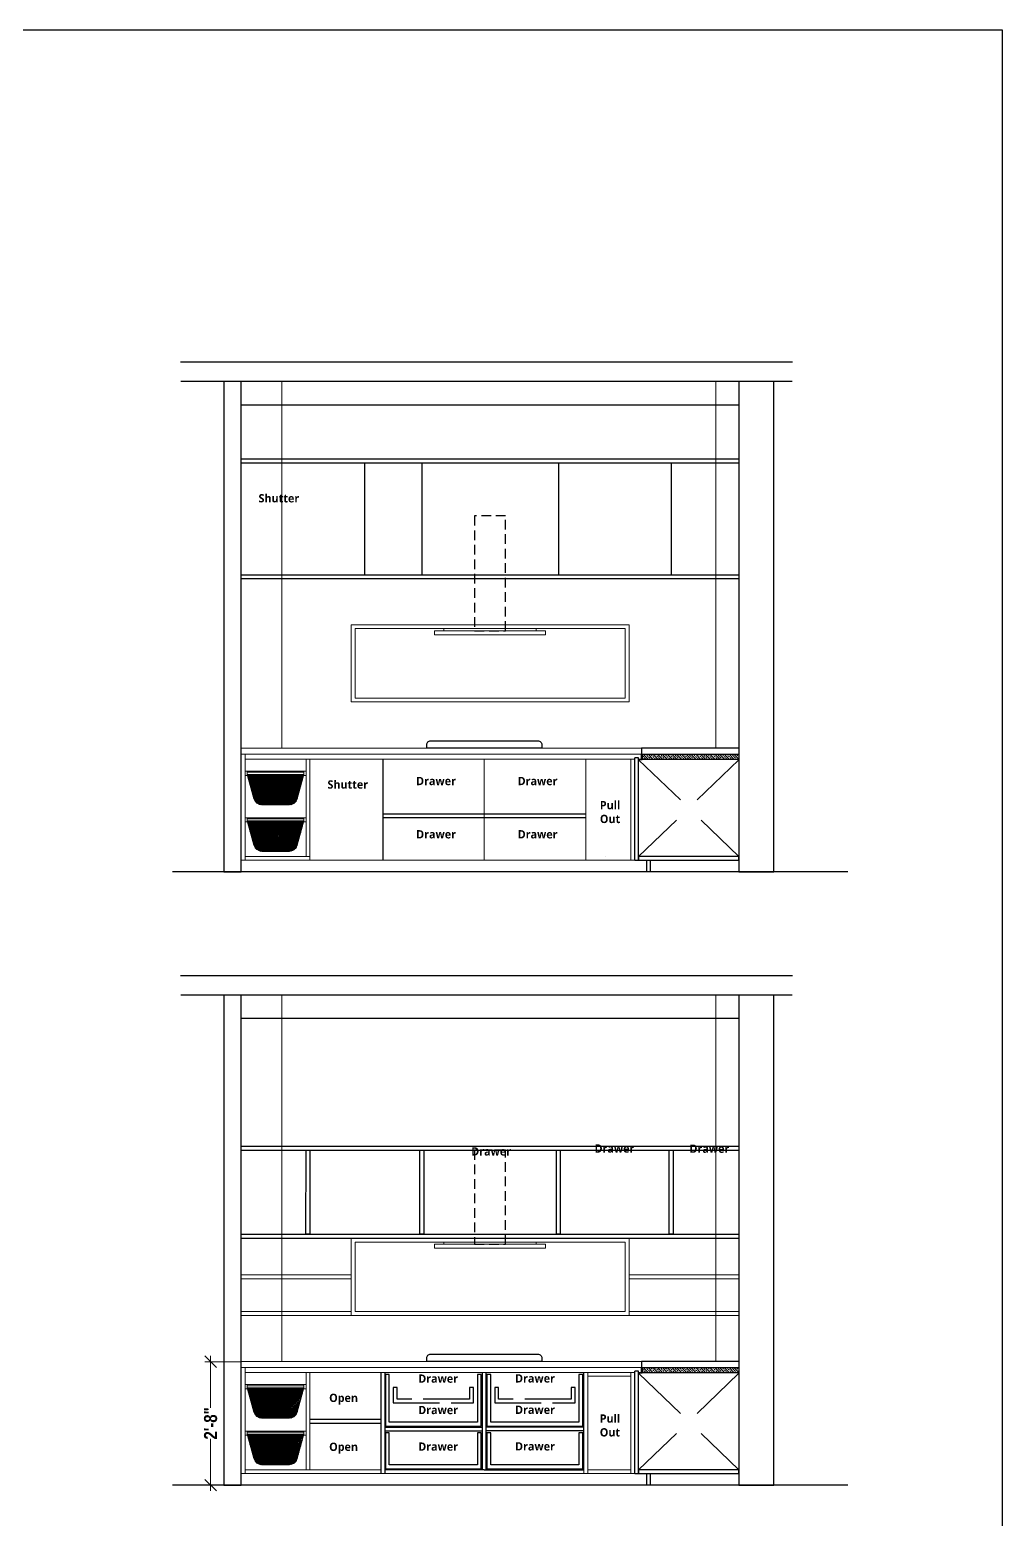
# Model space of a CAD drawing. Header units: millimetres. Extents: x 56222 to 3066687, y -650199 to -121287.
# Drawn here: x 136929.5 to 137181.5, y -184003.9 to -183618 of the extents above; entities that cross this region are included whole.
import ezdxf

# ---------------------------------------------------------------- set-up
doc = ezdxf.new("R2010")
doc.units = ezdxf.units.MM
doc.header["$MEASUREMENT"] = 0
doc.header["$PDMODE"] = 35
for name, pattern in [('ACAD_ISO02W100', [15, 12, -3]), ('DASHED2', [0.375, 0.25, -0.125]), ('DASHEDX2', [1.5, 1, -0.5])]:
    doc.linetypes.add(name, pattern=pattern)
doc.layers.get('Defpoints').update_dxf_attribs({"color": 220})
for name, color, linetype, lineweight in [('ELEVATION', 250, 'Continuous', 9), ('FIRST FLOOR ( DW_RAIL )', 7, 'Continuous', 9), ('FURNITURE', 32, 'Continuous', 9), ('SECTION ( SLAB PLine )', 104, 'Continuous', 30), ('Text', 7, 'Continuous', 15), ('wall', 7, 'Continuous', 30), ('XX~SLAB ( BEAM )~ ( DIM )', 7, 'Continuous', 9)]:
    doc.layers.add(name, color=color, linetype=linetype, lineweight=lineweight)
doc.layers.add('hatch', color=250, linetype='Continuous', lineweight=9, transparency=0.5)
doc.layers.add('str coll', color=6, linetype='Continuous')
doc.styles.add('Cn_BT_9 ( BOLD )', font='swisscb.ttf', dxfattribs={"height": 9})
doc.styles.get("Standard").update_dxf_attribs({"font": 'arial.ttf', "height": 6})
doc.dimstyles.new('Cn_BT_9 ( BOLD )', dxfattribs={"dimtxt": 9, "dimasz": 5, "dimexe": 1.5, "dimexo": 0, "dimgap": 0.09, "dimtad": 0, "dimzin": 3, "dimdsep": 46, "dimlunit": 4, "dimtxsty": 'Cn_BT_9 ( BOLD )', "dimblk": 'DOT', "dimcen": 0.09, "dimdle": 1.5, "dimclrd": 251, "dimclre": 251, "dimclrt": 5, "dimadec": 0, "dimazin": 0, "dimtfac": 0.75, "dimtofl": 0, "dimtmove": 0, "dimatfit": 3, "dimfxl": 0, "dimtolj": 1, "dimtzin": 0, "dimlwd": 15, "dimlwe": 15, "dimarcsym": 0})

# ---------------------------------------------------------------- blocks, each defined once
blk = doc.blocks.new('_Oblique')
at = {"layer": 'wall', "color": 0, "lineweight": -2}
blk.add_line((-0.5, -0.5), (0.5, 0.5), dxfattribs=at)
blk = doc.blocks.new('*D175')
at = {"layer": 'Defpoints', "color": 0, "lineweight": 30, "transparency": 16777216}
for p in [(136976.38, -183963.13), (136984.31, -183963.13), (136984.31, -183995.13)]:
    blk.add_point(p, dxfattribs=at)
at = {"layer": 'FIRST FLOOR ( DW_RAIL )', "color": 251, "lineweight": 15, "transparency": 16777216}
for p, q in [((136976.38, -183961.63), (136976.38, -183975.11)), ((136984.31, -183963.13), (136974.88, -183963.13)), ((136976.38, -183996.63), (136976.38, -183983.14)), ((136984.31, -183995.13), (136974.88, -183995.13))]:
    blk.add_line(p, q, dxfattribs=at)
at = {"layer": 'FIRST FLOOR ( DW_RAIL )', "color": 251, "lineweight": 15, "transparency": 16777216, "xscale": 3, "yscale": 3, "zscale": 3}
for p, rotation in [((136976.38, -183963.13), 90), ((136976.38, -183995.13), 270)]:
    blk.add_blockref('_Oblique', p, dxfattribs=dict(at, rotation=rotation))
at = {"layer": 'FIRST FLOOR ( DW_RAIL )', "color": 5, "lineweight": 0, "transparency": 16777216, "insert": (136976.38, -183979.13), "char_height": 9, "attachment_point": 5, "rotation": 90, "style": 'Cn_BT_9 ( BOLD )'}
blk.add_mtext('\\A1;{\\H0.375x;2\'-8"}', dxfattribs=at)

msp = doc.modelspace()

# ---------------------------------------------------------------- hatches: boundary and pattern name
at = {"layer": 'FURNITURE', "lineweight": 18, "true_color": 0xbc9776, "transparency": 33554585}
h = msp.add_hatch(dxfattribs=at)
h.set_pattern_fill('ANSI38', color=33, scale=2.178414)
h.set_pattern_definition([(45, (128624.49895, -190322.65958), (-0.192546408, 0.192546408), []), (135, (128624.49895, -190322.65958), (-0.577639224, 0.192546408), [0.680754354, -0.408452612])])
h.paths.add_polyline_path([(137000.556, -183810.969), (136985.851, -183810.969), (136987.589, -183817.266, 0.3374013), (136989.689, -183818.865), (136996.736, -183818.865, 0.3381345), (136998.838, -183817.261)])
h = msp.add_hatch(dxfattribs=at)
h.set_pattern_fill('ANSI38', color=33, scale=2.178414)
h.set_pattern_definition([(45, (128624.49895, -190334.70147), (-0.192546408, 0.192546408), []), (135, (128624.49895, -190334.70147), (-0.577639224, 0.192546408), [0.680754354, -0.408452612])])
h.paths.add_polyline_path([(137000.556, -183823.011), (136985.851, -183823.011), (136987.589, -183829.308, 0.3374013), (136989.689, -183830.907), (136996.736, -183830.907, 0.3381345), (136998.838, -183829.303)])
h = msp.add_hatch(dxfattribs=at)
h.set_pattern_fill('ANSI38', color=33, scale=2.178414)
h.set_pattern_definition([(45, (128624.49895, -190481.58954), (-0.192546408, 0.192546408), []), (135, (128624.49895, -190481.58954), (-0.577639224, 0.192546408), [0.680754354, -0.408452612])])
h.paths.add_polyline_path([(137000.556, -183969.899), (136985.851, -183969.899), (136987.589, -183976.196, 0.3374013), (136989.689, -183977.795), (136996.736, -183977.795, 0.3381345), (136998.838, -183976.191)])
h = msp.add_hatch(dxfattribs=at)
h.set_pattern_fill('ANSI38', color=33, scale=2.178414)
h.set_pattern_definition([(45, (128624.49895, -190493.63143), (-0.192546408, 0.192546408), []), (135, (128624.49895, -190493.63143), (-0.577639224, 0.192546408), [0.680754354, -0.408452612])])
h.paths.add_polyline_path([(137000.556, -183981.94), (136985.851, -183981.94), (136987.589, -183988.238, 0.3374013), (136989.689, -183989.837), (136996.736, -183989.837, 0.3381345), (136998.838, -183988.233)])
at = {"layer": 'hatch', "transparency": 33554651}
h = msp.add_hatch(dxfattribs=at)
h.set_pattern_fill('ANSI33', color=256, scale=3.493167, angle=90, style=0)
h.set_pattern_definition([(135, (-5358177.5737, 4412582.33035), (-0.61751058278, -0.61751058278), []), (135, (-5358177.5737, 4412582.94786), (-0.61751058278, -0.61751058278), [0.43664592054, -0.21832296027])])
h.paths.add_polyline_path([(137113.307, -183806.981), (137113.307, -183805.696), (137088.258, -183805.702), (137088.258, -183806.987)])
h = msp.add_hatch(dxfattribs=at)
h.set_pattern_fill('ANSI33', color=256, scale=3.493167, angle=90, style=0)
h.set_pattern_definition([(135, (-5358177.5737, 4412423.4004), (-0.61751058278, -0.61751058278), []), (135, (-5358177.5737, 4412424.0179), (-0.61751058278, -0.61751058278), [0.43664592054, -0.21832296027])])
h.paths.add_polyline_path([(137113.307, -183965.911), (137113.307, -183964.626), (137088.258, -183964.632), (137088.258, -183965.917)])

# ---------------------------------------------------------------- linework, layer by layer
at = {"layer": 'ELEVATION', "lineweight": 0, "transparency": 33554613}
for p, q in [((136994.807, -183804.196), (136994.807, -183709.196)), ((137107.307, -183709.196), (137107.307, -183804.196)), ((137107.307, -183868.126), (137107.307, -183963.126))]:
    msp.add_line(p, q, dxfattribs=at)
at = {"layer": 'ELEVATION', "color": 9, "lineweight": 0, "true_color": 0xc7c8ca, "transparency": 33554613}
msp.add_line((136994.807, -183963.126), (136994.807, -183868.126), dxfattribs=at)
at = {"layer": 'ELEVATION', "lineweight": 30}
for points in [[(137032.417, -183804.196), (137032.417, -183803.26, -0.4142136), (137033.417, -183802.26), (137061.196, -183802.26, -0.4142136), (137062.196, -183803.26), (137062.196, -183804.196)], [(137032.417, -183963.126), (137032.417, -183962.19, -0.4142136), (137033.417, -183961.19), (137061.196, -183961.19, -0.4142136), (137062.196, -183962.19), (137062.196, -183963.126)]]:
    msp.add_lwpolyline(points, format="xyb", close=True, dxfattribs=at)
at = {"layer": 'FIRST FLOOR ( DW_RAIL )', "lineweight": 0}
for p, q in [((136984.307, -183715.196), (136984.307, -183759.24)), ((137089.3, -183833.196), (137086.307, -183833.196)), ((137090.307, -183833.196), (137090.307, -183836.196)), ((136984.307, -183874.126), (136984.307, -183918.17)), ((137089.3, -183992.126), (137086.307, -183992.126)), ((137090.307, -183992.126), (137090.307, -183995.126))]:
    msp.add_line(p, q, dxfattribs=at)
at = {"layer": 'FIRST FLOOR ( DW_RAIL )', "color": 251, "linetype": 'DASHEDX2', "lineweight": 0, "ltscale": 15, "true_color": 0x4b4c4e}
for p, q in [((137087.307, -183807.196), (137113.307, -183832.197)), ((137113.307, -183807.196), (137087.307, -183832.197)), ((137087.307, -183966.126), (137113.307, -183991.127)), ((137113.307, -183966.126), (137087.307, -183991.127))]:
    msp.add_line(p, q, dxfattribs=at)
at = {"layer": 'FURNITURE', "lineweight": 25}
for p, q in [((136984.307, -183729.24), (137113.307, -183729.24)), ((136984.307, -183730.24), (137113.307, -183730.24)), ((137016.354, -183759.24), (137016.354, -183730.24)), ((137031.107, -183730.24), (137031.107, -183759.24)), ((137066.507, -183730.24), (137066.507, -183759.24)), ((137095.713, -183730.24), (137095.713, -183759.24)), ((136984.307, -183759.24), (137113.307, -183759.24)), ((136984.307, -183760.24), (137113.307, -183760.24)), ((137020.995, -183806.984), (137020.995, -183833.196)), ((137020.995, -183821.144), (137047.307, -183821.144)), ((137020.995, -183822.144), (137047.307, -183822.144)), ((137047.307, -183821.144), (137073.618, -183821.144)), ((137047.307, -183822.144), (137073.618, -183822.144)), ((136984.307, -183907.333), (137113.307, -183907.333)), ((136984.307, -183908.333), (137113.307, -183908.333)), ((136984.303, -183930.126), (137113.303, -183930.126)), ((136984.303, -183931.126), (137113.303, -183931.126)), ((137020.495, -183965.914), (137020.495, -183992.126)), ((137021.495, -183965.914), (137021.495, -183992.126)), ((137046.807, -183991.126), (137046.807, -183965.914)), ((137047.807, -183991.126), (137047.807, -183965.914)), ((137073.118, -183991.126), (137073.118, -183965.914)), ((137002.1, -183978.02), (137020.495, -183978.02)), ((137002.1, -183979.02), (137020.495, -183979.02)), ((137021.495, -183980.074), (137046.807, -183980.074)), ((137073.118, -183980.074), (137047.807, -183980.074)), ((137021.495, -183981.074), (137046.807, -183981.074)), ((137073.118, -183981.074), (137047.807, -183981.074)), ((137047.307, -183991.126), (137021.495, -183991.126)), ((137047.307, -183991.126), (137073.118, -183991.126))]:
    msp.add_line(p, q, dxfattribs=at)
at = {"layer": 'FURNITURE'}
for p, q in [((137036.837, -183773.76), (137036.837, -183773.196)), ((137060.738, -183773.76), (137060.738, -183773.196)), ((137036.837, -183932.69), (137036.837, -183932.126)), ((137060.738, -183932.69), (137060.738, -183932.126))]:
    msp.add_line(p, q, dxfattribs=at)
at = {"layer": 'FURNITURE', "color": 0, "lineweight": 0}
for p, q in [((136984.307, -183804.196), (137113.307, -183804.196)), ((136984.307, -183805.695), (137113.307, -183805.695)), ((136984.307, -183963.126), (137113.307, -183963.126)), ((136984.307, -183964.625), (137113.307, -183964.625))]:
    msp.add_line(p, q, dxfattribs=at)
at = {"layer": 'FURNITURE', "lineweight": 0}
for p, q in [((136984.307, -183833.196), (136984.307, -183805.695)), ((136985.307, -183833.196), (136985.307, -183805.695)), ((136985.307, -183806.984), (137086.308, -183806.984)), ((137001.1, -183832.196), (137001.1, -183806.984)), ((137002.1, -183832.196), (137002.1, -183806.984)), ((137085.308, -183806.984), (137085.308, -183833.196)), ((137087.307, -183806.984), (137087.927, -183806.984)), ((137088.258, -183806.984), (137113.307, -183806.984)), ((137086.308, -183807.984), (137086.308, -183807.984)), ((136984.307, -183833.196), (137086.308, -183833.196)), ((136985.307, -183832.196), (137002.1, -183832.196)), ((137078.618, -183832.196), (137078.619, -183832.196)), ((136984.307, -183992.126), (136984.307, -183964.625)), ((136985.307, -183992.126), (136985.307, -183964.625)), ((136985.307, -183965.914), (137086.308, -183965.914)), ((137001.1, -183991.126), (137001.1, -183965.914)), ((137002.1, -183991.126), (137002.1, -183965.914)), ((137073.118, -183965.914), (137073.118, -183992.126)), ((137074.118, -183965.914), (137074.118, -183992.126)), ((137074.118, -183966.914), (137085.308, -183966.914)), ((137085.308, -183965.914), (137085.308, -183992.126)), ((137086.308, -183966.914), (137086.308, -183966.914)), ((137087.307, -183965.914), (137087.927, -183965.914)), ((137088.258, -183965.914), (137113.307, -183965.914)), ((136984.307, -183992.126), (137086.308, -183992.126)), ((136985.307, -183991.126), (137020.495, -183991.126)), ((137021.495, -183991.126), (137073.118, -183991.126)), ((137074.118, -183991.126), (137085.308, -183991.126)), ((137074.618, -183991.126), (137074.619, -183991.126))]:
    msp.add_line(p, q, dxfattribs=at)
at = {"layer": 'FURNITURE', "lineweight": 30, "ltscale": 0.4}
for p, q in [((137086.307, -183833.196), (137086.308, -183806.696)), ((137087.307, -183806.696), (137086.307, -183806.696)), ((137087.307, -183833.196), (137087.307, -183806.696)), ((137086.307, -183833.196), (137087.18, -183833.196)), ((137089.307, -183833.196), (137089.307, -183836.196)), ((137090.307, -183833.196), (137090.307, -183836.196)), ((137086.307, -183992.126), (137086.308, -183965.626)), ((137087.307, -183965.626), (137086.307, -183965.626)), ((137087.307, -183992.126), (137087.307, -183965.626)), ((137086.307, -183992.126), (137087.18, -183992.126)), ((137089.307, -183992.126), (137089.307, -183995.126)), ((137090.307, -183992.126), (137090.307, -183995.126))]:
    msp.add_line(p, q, dxfattribs=at)
at = {"layer": 'FURNITURE', "color": 0, "lineweight": 30, "ltscale": 0.4}
for p, q in [((137113.307, -183804.196), (137088.058, -183804.196)), ((137088.058, -183804.196), (137088.058, -183805.696)), ((137088.058, -183805.696), (137113.307, -183805.696)), ((137113.307, -183963.126), (137088.058, -183963.126)), ((137088.058, -183963.126), (137088.058, -183964.626)), ((137088.058, -183964.626), (137113.307, -183964.626))]:
    msp.add_line(p, q, dxfattribs=at)
at = {"layer": 'FURNITURE', "lineweight": 30}
for p, q in [((137088.258, -183806.984), (137113.307, -183806.984)), ((137088.258, -183965.914), (137113.307, -183965.914))]:
    msp.add_line(p, q, dxfattribs=at)
at = {"layer": 'FURNITURE', "color": 242, "lineweight": 30, "true_color": 0xcd2027}
msp.add_lwpolyline([(136033.579, -183618.033), (137181.527, -183618.033), (137181.527, -184350.222), (136033.579, -184350.222)], close=True, dxfattribs=at)
at = {"layer": 'FURNITURE', "color": 18, "linetype": 'DASHED2', "lineweight": 25, "ltscale": 10, "true_color": 0x000000}
for points in [[(137044.787, -183773.76), (137052.787, -183773.76), (137052.807, -183744.001), (137044.807, -183744.001)], [(137044.787, -183932.69), (137052.787, -183932.69), (137052.807, -183908.333), (137044.807, -183908.333)]]:
    msp.add_lwpolyline(points, close=True, dxfattribs=at)
at = {"layer": 'FURNITURE', "lineweight": 0}
for points in [[(137012.807, -183772.196), (137084.807, -183772.196), (137084.807, -183792.196), (137012.807, -183792.196)], [(137013.807, -183773.196), (137083.807, -183773.196), (137083.807, -183791.196), (137013.807, -183791.196)], [(137002.1, -183806.984), (137020.995, -183806.984), (137020.995, -183833.196), (137002.1, -183833.196)], [(137047.307, -183806.984), (137020.995, -183806.984), (137020.995, -183833.196), (137047.307, -183833.196)], [(137047.307, -183806.984), (137073.618, -183806.984), (137073.618, -183833.196), (137047.307, -183833.196)], [(137012.807, -183931.126), (137084.807, -183931.126), (137084.807, -183951.126), (137012.807, -183951.126)], [(137013.807, -183932.126), (137083.807, -183932.126), (137083.807, -183950.126), (137013.807, -183950.126)]]:
    msp.add_lwpolyline(points, close=True, dxfattribs=at)
at = {"layer": 'FURNITURE'}
for points in [[(137034.398, -183773.76), (137063.177, -183773.76), (137063.177, -183774.775), (137034.398, -183774.775)], [(136985.307, -183810.152), (136985.851, -183810.152), (136985.851, -183811.241), (136985.307, -183811.241)], [(136985.851, -183810.424), (137000.556, -183810.424), (137000.556, -183810.969), (136985.851, -183810.969)], [(137001.1, -183810.152), (137000.556, -183810.152), (137000.556, -183811.241), (137001.1, -183811.241)], [(136985.307, -183822.194), (136985.851, -183822.194), (136985.851, -183823.283), (136985.307, -183823.283)], [(136985.851, -183822.466), (137000.556, -183822.466), (137000.556, -183823.011), (136985.851, -183823.011)], [(137001.1, -183822.194), (137000.556, -183822.194), (137000.556, -183823.283), (137001.1, -183823.283)], [(137034.398, -183932.69), (137063.177, -183932.69), (137063.177, -183933.705), (137034.398, -183933.705)], [(136984.307, -183940.626), (137012.807, -183940.626), (137012.807, -183941.626), (136984.307, -183941.626)], [(137113.307, -183940.626), (137084.807, -183940.626), (137084.807, -183941.626), (137113.307, -183941.626)], [(136984.307, -183950.126), (137012.807, -183950.126), (137012.807, -183951.126), (136984.307, -183951.126)], [(137113.307, -183950.126), (137084.807, -183950.126), (137084.807, -183951.126), (137113.307, -183951.126)], [(136985.307, -183969.082), (136985.851, -183969.082), (136985.851, -183970.171), (136985.307, -183970.171)], [(136985.851, -183969.354), (137000.556, -183969.354), (137000.556, -183969.899), (136985.851, -183969.899)], [(137001.1, -183969.082), (137000.556, -183969.082), (137000.556, -183970.171), (137001.1, -183970.171)], [(136985.307, -183981.124), (136985.851, -183981.124), (136985.851, -183982.213), (136985.307, -183982.213)], [(136985.851, -183981.396), (137000.556, -183981.396), (137000.556, -183981.94), (136985.851, -183981.94)], [(137001.1, -183981.124), (137000.556, -183981.124), (137000.556, -183982.213), (137001.1, -183982.213)]]:
    msp.add_lwpolyline(points, close=True, dxfattribs=at)
at = {"layer": 'FURNITURE', "lineweight": 30, "ltscale": 0.4}
for points in [[(137087.307, -183806.996), (137087.858, -183806.996, 0.4142136), (137088.058, -183806.796), (137088.058, -183805.696), (137088.258, -183805.696), (137088.258, -183806.996, -0.4142136), (137088.058, -183807.196), (137087.307, -183807.196)], [(137087.307, -183965.926), (137087.858, -183965.926, 0.4142136), (137088.058, -183965.726), (137088.058, -183964.626), (137088.258, -183964.626), (137088.258, -183965.926, -0.4142136), (137088.058, -183966.126), (137087.307, -183966.126)]]:
    msp.add_lwpolyline(points, format="xyb", close=True, dxfattribs=at)
at = {"layer": 'FURNITURE'}
for points in [[(137001.1, -183810.152), (136985.307, -183810.152)], [(137001.1, -183822.194), (136985.307, -183822.194)], [(137001.1, -183969.082), (136985.307, -183969.082)], [(137001.1, -183981.124), (136985.307, -183981.124)]]:
    msp.add_lwpolyline(points, dxfattribs=at)
for points in [[(136985.851, -183810.969), (136987.589, -183817.266, 0.3374013), (136989.689, -183818.865), (136996.736, -183818.865, 0.3381345), (136998.838, -183817.261), (137000.556, -183810.969)], [(136985.851, -183823.011), (136987.589, -183829.308, 0.3374013), (136989.689, -183830.907), (136996.736, -183830.907, 0.3381345), (136998.838, -183829.303), (137000.556, -183823.011)], [(136985.851, -183969.899), (136987.589, -183976.196, 0.3374013), (136989.689, -183977.795), (136996.736, -183977.795, 0.3381345), (136998.838, -183976.191), (137000.556, -183969.899)], [(136985.851, -183981.94), (136987.589, -183988.238, 0.3374013), (136989.689, -183989.837), (136996.736, -183989.837, 0.3381345), (136998.838, -183988.233), (137000.556, -183981.94)]]:
    msp.add_lwpolyline(points, format="xyb", dxfattribs=at)
at = {"layer": 'FURNITURE', "lineweight": 30, "ltscale": 0.4}
for points in [[(137087.18, -183833.196), (137113.307, -183833.197), (137113.307, -183832.197), (137087.307, -183832.196), (137087.307, -183833.196)], [(137087.18, -183992.126), (137113.307, -183992.127), (137113.307, -183991.127), (137087.307, -183991.126), (137087.307, -183992.126)]]:
    msp.add_lwpolyline(points, dxfattribs=at)
at = {"layer": 'FURNITURE', "lineweight": 25}
for points in [[(137001.1, -183908.333), (137002.1, -183908.333), (137002.097, -183930.126), (137001.097, -183930.126)], [(137030.607, -183908.333), (137031.607, -183908.333), (137031.603, -183930.126), (137030.603, -183930.126)], [(137066.007, -183908.333), (137067.007, -183908.333), (137067.003, -183930.126), (137066.003, -183930.126)], [(137095.213, -183908.333), (137096.213, -183908.333), (137096.209, -183930.126), (137095.209, -183930.126)], [(137045.501, -183966.454), (137045.501, -183978.833), (137022.689, -183978.833), (137022.689, -183966.454), (137021.689, -183966.454), (137021.689, -183979.833), (137046.501, -183979.833), (137046.501, -183966.454)], [(137071.812, -183966.454), (137071.812, -183978.833), (137049.001, -183978.833), (137049.001, -183966.454), (137048.001, -183966.454), (137048.001, -183979.833), (137072.812, -183979.833), (137072.812, -183966.454)], [(137045.501, -183981.574), (137045.501, -183989.886), (137022.689, -183989.886), (137022.689, -183981.574), (137021.689, -183981.574), (137021.689, -183990.886), (137046.501, -183990.886), (137046.501, -183981.574)], [(137071.812, -183981.574), (137071.812, -183989.886), (137049.001, -183989.886), (137049.001, -183981.574), (137048.001, -183981.574), (137048.001, -183990.886), (137072.812, -183990.886), (137072.812, -183981.574)]]:
    msp.add_lwpolyline(points, close=True, dxfattribs=at)
at = {"layer": 'FURNITURE', "linetype": 'ACAD_ISO02W100', "lineweight": 25}
for points in [[(137043.501, -183969.854), (137043.501, -183972.833), (137024.689, -183972.833), (137024.689, -183969.854), (137023.689, -183969.854), (137023.689, -183973.833), (137044.501, -183973.833), (137044.501, -183969.854)], [(137069.812, -183969.854), (137069.812, -183972.833), (137051.001, -183972.833), (137051.001, -183969.854), (137050.001, -183969.854), (137050.001, -183973.833), (137070.812, -183973.833), (137070.812, -183969.854)]]:
    msp.add_lwpolyline(points, close=True, dxfattribs=at)
at = {"layer": 'SECTION ( SLAB PLine )', "color": 1}
for p, q in [((137127.186, -183704.196), (136968.555, -183704.196)), ((137127.08, -183709.196), (136968.692, -183709.196)), ((137141.534, -183836.196), (136966.486, -183836.196)), ((137127.186, -183863.126), (136968.555, -183863.126)), ((137127.08, -183868.126), (136968.692, -183868.126)), ((137141.534, -183995.126), (136966.486, -183995.126))]:
    msp.add_line(p, q, dxfattribs=at)
at = {"layer": 'str coll', "lineweight": 30}
for p, q in [((136984.307, -183715.196), (137113.307, -183715.196)), ((136984.307, -183874.126), (137113.307, -183874.126))]:
    msp.add_line(p, q, dxfattribs=at)
at = {"layer": 'XX~SLAB ( BEAM )~ ( DIM )', "lineweight": 30}
for points in [[(136984.307, -183709.196), (136979.807, -183709.196), (136979.807, -183836.196), (136984.307, -183836.196)], [(137122.307, -183709.196), (137113.307, -183709.196), (137113.307, -183836.196), (137122.307, -183836.196)], [(136984.307, -183868.126), (136979.807, -183868.126), (136979.807, -183995.126), (136984.307, -183995.126)], [(137122.307, -183868.126), (137113.307, -183868.126), (137113.307, -183995.126), (137122.307, -183995.126)]]:
    msp.add_lwpolyline(points, close=True, dxfattribs=at)

# ---------------------------------------------------------------- texts
at = {"layer": 'Text', "ltscale": 20, "char_height": 2.14365, "width": 39.27782, "attachment_point": 1}
for s, insert in [('{\\fMalgun Gothic|b1|i0|c0|p34;\\C1;Shutter }', (136988.793, -183738.349)), ('{\\fMalgun Gothic|b1|i0|c0|p34;\\C1;Shutter }', (137006.66, -183812.511)), ('{\\fMalgun Gothic|b1|i0|c0|p34;\\C1;Drawer}', (137029.63, -183811.611)), ('{\\fMalgun Gothic|b1|i0|c0|p34;\\C1;Drawer}', (137055.942, -183811.611)), ('{\\fMalgun Gothic|b1|i0|c0|p34;\\C1;Pull\\POut}', (137077.257, -183817.863)), ('{\\fMalgun Gothic|b1|i0|c0|p34;\\C1;Drawer}', (137029.648, -183825.408)), ('{\\fMalgun Gothic|b1|i0|c0|p34;\\C1;Drawer}', (137055.96, -183825.408)), ('{\\fMalgun Gothic|b1|i0|c0|p34;\\C1;Drawer }', (137043.917, -183907.575)), ('{\\fMalgun Gothic|b1|i0|c0|p34;\\C1;Drawer }', (137075.877, -183906.823)), ('{\\fMalgun Gothic|b1|i0|c0|p34;\\C1;Drawer }', (137100.485, -183906.87)), ('{\\fMalgun Gothic|b1|i0|c0|p34;\\C1;Drawer }', (137030.185, -183966.445)), ('{\\fMalgun Gothic|b1|i0|c0|p34;\\C1;Drawer }', (137055.282, -183966.386)), ('{\\fMalgun Gothic|b1|i0|c0|p34;\\C1;Open }', (137007.096, -183971.441)), ('{\\fMalgun Gothic|b1|i0|c0|p34;\\C1;Drawer }', (137030.185, -183974.583)), ('{\\fMalgun Gothic|b1|i0|c0|p34;\\C1;Drawer }', (137055.282, -183974.524)), ('{\\fMalgun Gothic|b1|i0|c0|p34;\\C1;Pull\\POut}', (137077.235, -183976.793)), ('{\\fMalgun Gothic|b1|i0|c0|p34;\\C1;Open }', (137007.096, -183984.112)), ('{\\fMalgun Gothic|b1|i0|c0|p34;\\C1;Drawer }', (137030.185, -183984.058)), ('{\\fMalgun Gothic|b1|i0|c0|p34;\\C1;Drawer }', (137055.282, -183983.999))]:
    msp.add_mtext(s, dxfattribs=dict(at, insert=insert))

# ---------------------------------------------------------------- dimensions: what is measured, and where the dimension line sits
at = {"layer": 'FIRST FLOOR ( DW_RAIL )', "lineweight": 0}
dim = msp.add_linear_dim(base=(136976.383, -183963.126), p1=(136984.307, -183995.126), p2=(136984.307, -183963.126), angle=90, text='{\\H0.375x;<>}', dimstyle='Cn_BT_9 ( BOLD )', override={"dimtxt": 3, "dimasz": 3, "dimdec": 0, "dimblk1": 'Oblique', "dimblk2": 'Oblique', "dimsah": 1}, dxfattribs=at)
dim.commit()
dim.dimension.update_dxf_attribs({"geometry": '*D175', "text_midpoint": (136976.383, -183979.126)})

doc.saveas('drawing.dxf')
